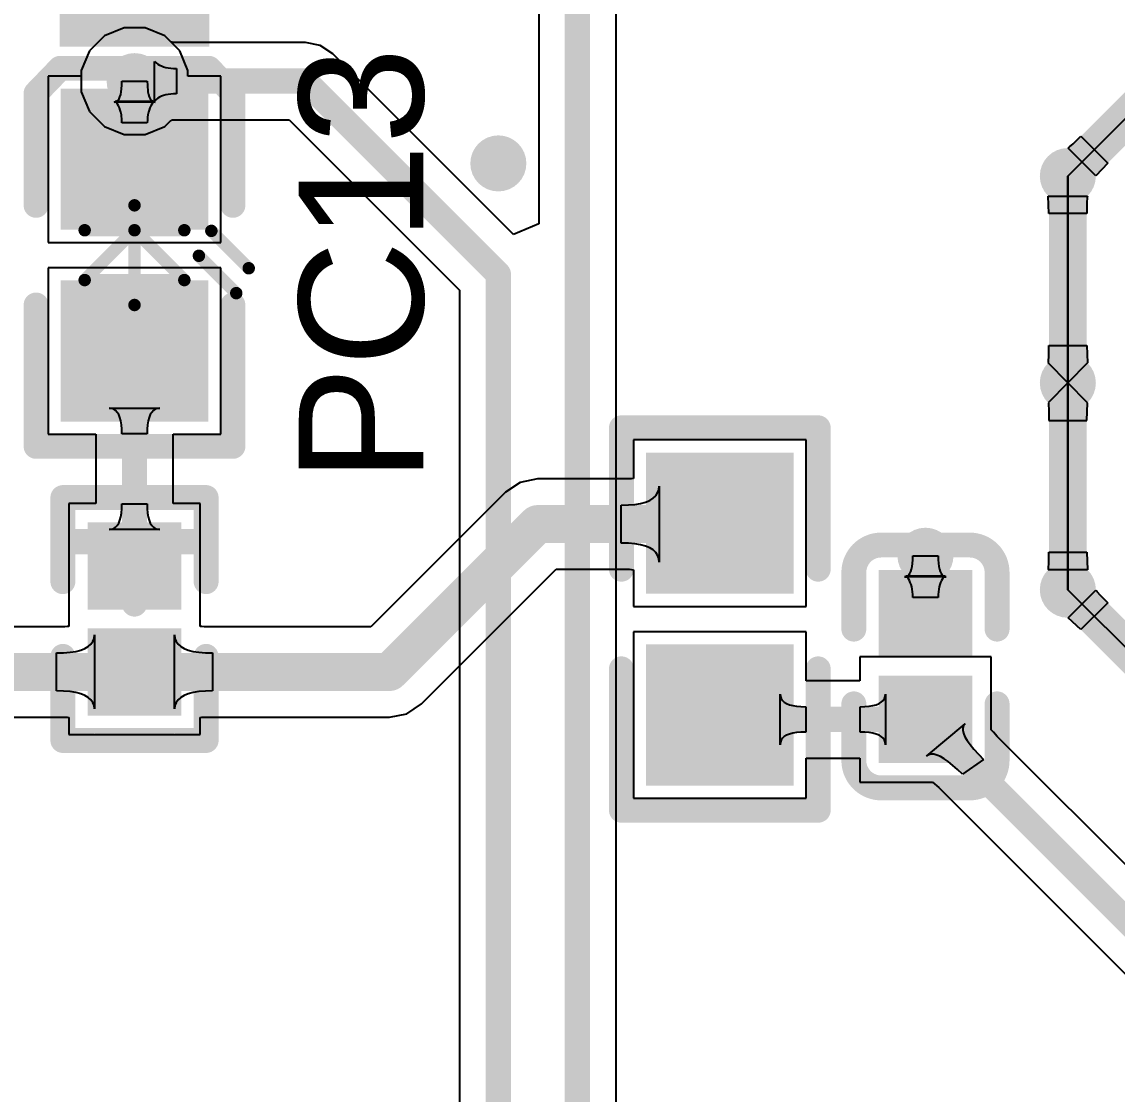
# Model space of a CAD drawing. Header units: millimetres. Extents: x -27 to 79, y -14 to 66.
# Drawn here: x 28 to 36.79, y 29.28 to 37.89 of the extents above; entities that cross this region are included whole.
import ezdxf

# ---------------------------------------------------------------- set-up
doc = ezdxf.new("R2010")
doc.units = ezdxf.units.MM
for name, color, linetype in [('BottomLayer', 5, 'Continuous'), ('Mechanical13', 56, 'Continuous'), ('Mechanical15', 56, 'Continuous'), ('TopLayer', 1, 'Continuous'), ('TopOverlay', 2, 'Continuous'), ('TopPaste', 8, 'Continuous'), ('TopSolder', 216, 'Continuous'), ('ViaHoleLayer', 16, 'Continuous')]:
    doc.layers.add(name, color=color, linetype=linetype)
doc.styles.add('Arial', font='arial.ttf', dxfattribs={"height": 0.2})

msp = doc.modelspace()

# ---------------------------------------------------------------- hatches: boundary and pattern name
at = {"layer": 'BottomLayer'}
h = msp.add_hatch(color=5, dxfattribs=at)
edge = h.paths.add_edge_path()
edge.add_arc((28.90465136, 37.4126506), 0.22499828, 0, 360)
h = msp.add_hatch(color=5, dxfattribs=at)
edge = h.paths.add_edge_path()
edge.add_arc((31.8246506, 36.7522506), 0.22499828, 0, 360)
h = msp.add_hatch(color=5, dxfattribs=at)
edge = h.paths.add_edge_path()
edge.add_arc((36.39665059999999, 36.6506506), 0.22499828, 0, 360)
h = msp.add_hatch(color=5, dxfattribs=at)
edge = h.paths.add_edge_path()
edge.add_arc((36.39665059999999, 34.99014846), 0.22499828, 0, 360)
h = msp.add_hatch(color=5, dxfattribs=at)
edge = h.paths.add_edge_path()
edge.add_arc((35.2536506, 33.6026506), 0.22499828, 0, 360)
h = msp.add_hatch(color=5, dxfattribs=at)
edge = h.paths.add_edge_path()
edge.add_arc((36.39665059999999, 33.32964631999999), 0.22499828, 0, 360)
at = {"layer": 'TopLayer'}
h = msp.add_hatch(color=1, dxfattribs=at)
edge = h.paths.add_edge_path()
edge.add_arc((28.90465136, 37.4126506), 0.22499828, 0, 360)
for points in [[(28.41365031, 36.32064871999999), (28.41365031, 37.2506494), (29.39365089, 37.2506494), (29.39365089, 36.32064871999999)], [(28.41365031, 34.78064672), (28.41365031, 35.7106474), (29.39365089, 35.7106474), (29.39365089, 34.78064672)], [(34.09265088999999, 34.3296494), (34.09265088999999, 33.39964871999999), (33.11265031, 33.39964871999999), (33.11265031, 34.3296494)], [(29.22865376, 33.81964788), (29.22865376, 33.21964908), (28.57865252, 33.21964908), (28.57865252, 33.81964788)], [(35.57865375999999, 33.43864788), (35.57865375999999, 32.83864908), (34.92865252, 32.83864908), (34.92865252, 33.43864788)], [(29.22865376, 32.96964704), (29.22865376, 32.36964824), (28.57865252, 32.36964824), (28.57865252, 32.96964704)], [(34.09265088999999, 32.7896474), (34.09265088999999, 31.85964672), (33.11265031, 31.85964672), (33.11265031, 32.7896474)], [(35.57865375999999, 32.58864704), (35.57865375999999, 31.98864824), (34.92865252, 31.98864824), (34.92865252, 32.58864704)]]:
    msp.add_hatch(color=1, dxfattribs=at).paths.add_polyline_path(points)
h = msp.add_hatch(color=1, dxfattribs=at)
edge = h.paths.add_edge_path()
edge.add_arc((31.8246506, 36.7522506), 0.22499828, 0, 360)
h = msp.add_hatch(color=1, dxfattribs=at)
edge = h.paths.add_edge_path()
edge.add_arc((36.39665059999999, 36.6506506), 0.22499828, 0, 360)
h = msp.add_hatch(color=1, dxfattribs=at)
edge = h.paths.add_edge_path()
edge.add_arc((36.39665059999999, 34.99014846), 0.22499828, 0, 360)
h = msp.add_hatch(color=1, dxfattribs=at)
edge = h.paths.add_edge_path()
edge.add_arc((35.2536506, 33.6026506), 0.22499828, 0, 360)
h = msp.add_hatch(color=1, dxfattribs=at)
edge = h.paths.add_edge_path()
edge.add_arc((36.39665059999999, 33.32964631999999), 0.22499828, 0, 360)
at = {"layer": 'TopOverlay'}
msp.add_hatch(color=2, dxfattribs=at).paths.add_polyline_path([(28.30366196, 37.99065046), (28.30366196, 37.69065105999999), (29.50365956, 37.69065105999999), (29.50365956, 37.99065046)])
at = {"layer": 'TopPaste'}
for points in [[(28.41365031, 36.32064871999999), (28.41365031, 37.2506494), (29.39365089, 37.2506494), (29.39365089, 36.32064871999999)], [(28.41365031, 34.78064672), (28.41365031, 35.7106474), (29.39365089, 35.7106474), (29.39365089, 34.78064672)], [(34.09265088999999, 34.3296494), (34.09265088999999, 33.39964871999999), (33.11265031, 33.39964871999999), (33.11265031, 34.3296494)], [(29.22865376, 33.81964788), (29.22865376, 33.21964908), (28.57865252, 33.21964908), (28.57865252, 33.81964788)], [(35.57865375999999, 33.43864788), (35.57865375999999, 32.83864908), (34.92865252, 32.83864908), (34.92865252, 33.43864788)], [(29.22865376, 32.96964704), (29.22865376, 32.36964824), (28.57865252, 32.36964824), (28.57865252, 32.96964704)], [(34.09265088999999, 32.7896474), (34.09265088999999, 31.85964672), (33.11265031, 31.85964672), (33.11265031, 32.7896474)], [(35.57865375999999, 32.58864704), (35.57865375999999, 31.98864824), (34.92865252, 31.98864824), (34.92865252, 32.58864704)]]:
    msp.add_hatch(color=8, dxfattribs=at).paths.add_polyline_path(points)
at = {"layer": 'TopSolder'}
for points in [[(28.31205031, 36.21904872), (28.31205031, 37.3522494), (29.49525089, 37.3522494), (29.49525089, 36.21904872)], [(28.31205031, 34.67904672), (28.31205031, 35.8122474), (29.49525089, 35.8122474), (29.49525089, 34.67904672)], [(34.19425089, 34.4312494), (34.19425089, 33.29804872), (33.01105031, 33.29804872), (33.01105031, 34.4312494)], [(29.27945376, 33.87044788), (29.27945376, 33.16884907999999), (28.52785252, 33.16884907999999), (28.52785252, 33.87044788)], [(35.62945376, 33.48944788), (35.62945376, 32.78784908), (34.87785252, 32.78784908), (34.87785252, 33.48944788)], [(29.27945376, 33.02044704), (29.27945376, 32.31884824), (28.52785252, 32.31884824), (28.52785252, 33.02044704)], [(34.19425089, 32.8912474), (34.19425089, 31.75804672), (33.01105031, 31.75804672), (33.01105031, 32.8912474)], [(35.62945376, 32.63944704), (35.62945376, 31.93784824), (34.87785252, 31.93784824), (34.87785252, 32.63944704)]]:
    msp.add_hatch(color=216, dxfattribs=at).paths.add_polyline_path(points)
at = {"layer": 'ViaHoleLayer'}
h = msp.add_hatch(color=16, dxfattribs=at)
edge = h.paths.add_edge_path()
edge.add_arc((28.90465136, 37.4126506), 0.0999998, 0, 360)
h = msp.add_hatch(color=16, dxfattribs=at)
edge = h.paths.add_edge_path()
edge.add_arc((31.8246506, 36.7522506), 0.0999998, 0, 360)
h = msp.add_hatch(color=16, dxfattribs=at)
edge = h.paths.add_edge_path()
edge.add_arc((36.39665059999999, 36.6506506), 0.0999998, 0, 360)
h = msp.add_hatch(color=16, dxfattribs=at)
edge = h.paths.add_edge_path()
edge.add_arc((36.39665059999999, 34.99014846), 0.0999998, 0, 360)
h = msp.add_hatch(color=16, dxfattribs=at)
edge = h.paths.add_edge_path()
edge.add_arc((35.2536506, 33.6026506), 0.0999998, 0, 360)
h = msp.add_hatch(color=16, dxfattribs=at)
edge = h.paths.add_edge_path()
edge.add_arc((36.39665059999999, 33.32964631999999), 0.0999998, 0, 360)

# ---------------------------------------------------------------- linework, layer by layer
at = {"layer": 'BottomLayer'}
for p, q in [((32.77042214, 28.33711122), (32.77042214, 43.5086506)), ((32.14887906, 43.33445232), (32.14887906, 36.26588886)), ((28.81947754, 37.84084888), (28.66209659999999, 37.77565978)), ((28.98982518, 37.84084888), (28.81947754, 37.84084888)), ((29.14720612, 37.77565978), (28.98982518, 37.84084888)), ((28.66209659999999, 37.77565978), (28.54164218, 37.65520536)), ((29.19166628, 37.73119962), (29.14720612, 37.77565978)), ((29.19896116, 37.72678002), (29.19166628, 37.73119962)), ((29.1996749, 37.72644728), (29.19896116, 37.72678002)), ((29.20043182, 37.72589102), (29.1996749, 37.72644728)), ((29.20162816, 37.72516711999999), (29.20043182, 37.72589102)), ((29.20277624, 37.72484708), (29.20162816, 37.72516711999999)), ((29.20840488, 37.72371678), (29.20277624, 37.72484708)), ((29.2105969, 37.72342214), (29.20840488, 37.72371678)), ((30.2752506, 37.72342214), (29.2105969, 37.72342214)), ((30.39417848, 37.69976712), (30.2752506, 37.72342214)), ((28.54164218, 37.65520536), (28.47645308, 37.49782441999999)), ((30.4949987, 37.6323987), (30.39417848, 37.69976712)), ((31.94567906, 36.18171834), (30.4949987, 37.6323987)), ((29.0653343, 37.25515028), (29.0653343, 37.57015092)), ((29.0653343, 37.57015092), (29.07694718, 37.55952864)), ((29.07694718, 37.55952864), (29.0898707, 37.55002649999999)), ((29.0898707, 37.55002649999999), (29.10410232, 37.54164195999999)), ((28.47645308, 37.49782441999999), (28.47645308, 37.32747678)), ((29.10410232, 37.54164195999999), (29.11964458, 37.53437502)), ((29.11964458, 37.53437502), (29.13649748, 37.52822568)), ((29.13649748, 37.52822568), (29.15465848, 37.52319394)), ((29.15465848, 37.52319394), (29.17413266, 37.51928234)), ((29.17413266, 37.51928234), (29.1949124, 37.5164858)), ((29.1949124, 37.5164858), (29.21700532, 37.5148094)), ((29.21700532, 37.5148094), (29.24040634, 37.5142506)), ((29.24040634, 37.5142506), (29.24040634, 37.31105059999999)), ((28.47645308, 37.32747678), (28.54164218, 37.17009583999999)), ((29.10410232, 37.28365924), (29.0898707, 37.2752747)), ((29.11964458, 37.29092617999999), (29.10410232, 37.28365924)), ((29.13649748, 37.29707552), (29.11964458, 37.29092617999999)), ((29.15465848, 37.30210726), (29.13649748, 37.29707552)), ((29.17413266, 37.30601886), (29.15465848, 37.30210726)), ((29.21700532, 37.3104918), (29.17413266, 37.30601886)), ((29.24040634, 37.31105059999999), (29.21700532, 37.3104918)), ((29.07694718, 37.26577255999999), (29.0653343, 37.25515028)), ((29.0898707, 37.2752747), (29.07694718, 37.26577255999999)), ((28.54164218, 37.17009583999999), (28.66209659999999, 37.04964142)), ((28.66209659999999, 37.04964142), (28.81947754, 36.98445232)), ((28.98982518, 36.98445232), (29.14720612, 37.04964142)), ((29.14720612, 37.04964142), (29.19166374, 37.09409904)), ((29.19166374, 37.09409904), (29.1989891, 37.09853641999999)), ((29.1989891, 37.09853641999999), (29.1996749, 37.09885646)), ((29.1996749, 37.09885646), (29.20040388, 37.0993924)), ((29.20040388, 37.0993924), (29.2016307, 37.10013662)), ((29.2016307, 37.10013662), (29.20278132, 37.10045412)), ((29.20278132, 37.10045412), (29.20534926, 37.10096974)), ((29.20534926, 37.10096974), (29.21406146, 37.10187905999999)), ((29.21406146, 37.10187905999999), (30.14652594, 37.10187905999999)), ((30.14652594, 37.10187905999999), (31.51387906, 35.73452594)), ((28.81947754, 36.98445232), (28.98982518, 36.98445232)), ((32.14887906, 36.26588886), (31.94567906, 36.18171834)), ((31.51387906, 35.73452594), (31.51387906, 28.2686506))]:
    msp.add_line(p, q, dxfattribs=at)
at = {"layer": 'BottomLayer', "const_width": 0.2032}
for points in [[(32.4596506, 28.20838656), (32.4596506, 43.5086506)], [(28.90465136, 37.4126506), (30.2752506, 37.4126506)], [(30.2752506, 37.4126506), (31.8246506, 35.8632506)], [(31.8246506, 28.2686506), (31.8246506, 35.8632506)]]:
    msp.add_lwpolyline(points, dxfattribs=at)
at = {"layer": 'BottomLayer', "const_width": 0.1016}
for points in [[(28.85385136, 37.4126506, 1), (28.95545136, 37.4126506, 1)], [(30.2244506, 37.4126506, 1), (30.3260506, 37.4126506, 1)], [(30.2244506, 37.4126506, 1), (30.3260506, 37.4126506, 1)], [(31.7738506, 35.8632506, 1), (31.8754506, 35.8632506, 1)], [(31.7738506, 35.8632506, 1), (31.8754506, 35.8632506, 1)]]:
    msp.add_lwpolyline(points, format="xyb", close=True, dxfattribs=at)
at = {"layer": 'Mechanical13', "const_width": 0.0999998}
for points in [[(28.9036506, 35.61564885999999), (28.9036506, 36.41564726)], [(28.5036514, 35.81564846), (28.9036506, 36.21564765999999)], [(28.5036514, 36.21564765999999), (29.3036498, 36.21564765999999)], [(28.9036506, 36.21564765999999), (29.3036498, 35.81564846)], [(29.52065216, 36.21064894), (29.8206541, 35.91064954)], [(29.42065236, 36.01064933999999), (29.72065176, 35.71064994)], [(28.5036514, 35.81564846), (29.3036498, 35.81564846)]]:
    msp.add_lwpolyline(points, dxfattribs=at)
at = {"layer": 'Mechanical13', "const_width": 0.0499999}
for points in [[(28.87865192, 36.41564726, 1), (28.92864928, 36.41564726, 1)], [(28.47865272, 36.21564765999999, 1), (28.52865007999999, 36.21564765999999, 1)], [(28.87865192, 36.21564765999999, 1), (28.92864928, 36.21564765999999, 1)], [(28.87865192, 36.21564765999999, 1), (28.92864928, 36.21564765999999, 1)], [(29.27865112, 36.21564765999999, 1), (29.32864847999999, 36.21564765999999, 1)], [(29.49565347999999, 36.21064894, 1), (29.54565084, 36.21064894, 1)], [(29.39565368, 36.01064933999999, 1), (29.44565104, 36.01064933999999, 1)], [(29.79565542, 35.91064954, 1), (29.84565278, 35.91064954, 1)], [(28.47865272, 35.81564846, 1), (28.52865007999999, 35.81564846, 1)], [(28.47865272, 35.81564846, 1), (28.52865007999999, 35.81564846, 1)], [(29.27865112, 35.81564846, 1), (29.32864847999999, 35.81564846, 1)], [(29.27865112, 35.81564846, 1), (29.32864847999999, 35.81564846, 1)], [(29.69565308, 35.71064994, 1), (29.74565044, 35.71064994, 1)], [(28.87865192, 35.61564885999999, 1), (28.92864928, 35.61564885999999, 1)]]:
    msp.add_lwpolyline(points, format="xyb", close=True, dxfattribs=at)
at = {"layer": 'Mechanical15', "const_width": 0.2032}
for points in [[(28.9036506, 33.21565112), (28.9036506, 34.21565166)], [(28.4036516, 33.71565011999999), (29.4036496, 33.71565011999999)]]:
    msp.add_lwpolyline(points, dxfattribs=at)
at = {"layer": 'Mechanical15', "const_width": 0.1016}
for points in [[(28.8528506, 34.21565166, 1), (28.9544506, 34.21565166, 1)], [(28.3528516, 33.71565011999999, 1), (28.4544516, 33.71565011999999, 1)], [(29.3528496, 33.71565011999999, 1), (29.4544496, 33.71565011999999, 1)], [(28.8528506, 33.21565112, 1), (28.9544506, 33.21565112, 1)]]:
    msp.add_lwpolyline(points, format="xyb", close=True, dxfattribs=at)
at = {"layer": 'TopLayer'}
for p, q in [((28.81947754, 37.84084888), (28.66209659999999, 37.77565978)), ((28.98982518, 37.84084888), (28.81947754, 37.84084888)), ((29.14720612, 37.77565978), (28.98982518, 37.84084888)), ((28.66209659999999, 37.77565978), (28.54164218, 37.65520536)), ((29.26766054, 37.65520536), (29.14720612, 37.77565978)), ((28.54164218, 37.65520536), (28.47645308, 37.49782441999999)), ((29.33284964, 37.49782441999999), (29.26766054, 37.65520536)), ((28.47645308, 37.49782441999999), (28.47645308, 37.4538494)), ((29.33284964, 37.4538494), (29.33284964, 37.49782441999999)), ((36.39665059999999, 36.6506506), (37.2856506, 37.53965059999999)), ((37.2856506, 37.53965059999999), (36.39665059999999, 36.6506506)), ((28.47645308, 37.4538494), (28.21045158, 37.4538494)), ((28.21045158, 37.4538494), (28.21045158, 36.11744872)), ((28.8005139, 37.3521351), (28.80241636, 37.38071264)), ((28.80241636, 37.38071264), (28.80305136, 37.4126506)), ((28.80305136, 37.4126506), (29.00625136, 37.4126506)), ((29.00625136, 37.4126506), (29.00688636, 37.38071264)), ((29.00688636, 37.38071264), (29.01196128, 37.32692051999999)), ((29.59684962, 37.4538494), (29.33284964, 37.4538494)), ((29.59684962, 36.11744872), (29.59684962, 37.4538494)), ((28.78020914, 37.27144946), (28.78718906, 37.2865777)), ((28.78718906, 37.2865777), (28.79289898, 37.30506889999999)), ((28.79289898, 37.30506889999999), (28.79734144, 37.32692051999999)), ((28.79734144, 37.32692051999999), (28.8005139, 37.3521351)), ((29.01196128, 37.32692051999999), (29.01640374, 37.30506889999999)), ((29.01640374, 37.30506889999999), (29.02211366, 37.2865777)), ((29.02211366, 37.2865777), (29.02909358, 37.27144946)), ((28.73960216, 37.2445534), (28.751657, 37.24623488)), ((29.06970056, 37.2445534), (28.73960216, 37.2445534)), ((28.75777332, 37.24035478), (28.74715104, 37.25196766)), ((28.74715104, 37.25196766), (29.06215168, 37.25196766)), ((28.751657, 37.24623488), (28.76244438, 37.25127678)), ((28.76727546, 37.22743126), (28.75777332, 37.24035478)), ((28.76244438, 37.25127678), (28.77196176, 37.25968164)), ((28.77566, 37.21319964), (28.76727546, 37.22743126)), ((28.77196176, 37.25968164), (28.78020914, 37.27144946)), ((28.78292694, 37.19765738), (28.77566, 37.21319964)), ((28.78907628, 37.18080448), (28.78292694, 37.19765738)), ((29.02637578, 37.19765738), (29.02022643999999, 37.18080448)), ((29.03364272, 37.21319964), (29.02637578, 37.19765738)), ((29.02909358, 37.27144946), (29.03734096, 37.25968164)), ((29.04202726, 37.22743126), (29.03364272, 37.21319964)), ((29.03734096, 37.25968164), (29.04685834, 37.25127678)), ((29.0515294, 37.24035478), (29.04202726, 37.22743126)), ((29.04685834, 37.25127678), (29.05764572, 37.24623488)), ((29.06215168, 37.25196766), (29.0515294, 37.24035478)), ((29.05764572, 37.24623488), (29.06970056, 37.2445534)), ((28.79410802, 37.16264348), (28.78907628, 37.18080448)), ((28.79801962, 37.1431693), (28.79410802, 37.16264348)), ((28.80249256, 37.10029664), (28.79801962, 37.1431693)), ((29.00848656, 37.12238955999999), (29.00681016, 37.10029664)), ((29.0112831, 37.1431693), (29.00848656, 37.12238955999999)), ((29.0151947, 37.16264348), (29.0112831, 37.1431693)), ((29.02022643999999, 37.18080448), (29.0151947, 37.16264348)), ((28.80305136, 37.07689562), (28.80249256, 37.10029664)), ((29.00625136, 37.07689562), (28.80305136, 37.07689562)), ((29.00681016, 37.10029664), (29.00625136, 37.07689562)), ((36.43922608, 36.90990585999999), (36.50139258, 36.97091666)), ((36.50139258, 36.97091666), (36.71691666, 36.75539258)), ((36.39890104, 36.87563872), (36.4012099, 36.87657852)), ((36.62163872, 36.65290104), (36.39890104, 36.87563872)), ((36.4012099, 36.87657852), (36.4052866, 36.87942839999999)), ((36.4052866, 36.87942839999999), (36.41112352, 36.88418327999999)), ((36.41112352, 36.88418327999999), (36.43922608, 36.90990585999999)), ((36.71691666, 36.75539258), (36.62163872, 36.65290104)), ((36.39665059999999, 33.32964631999999), (36.39665059999999, 36.6506506)), ((36.39665059999999, 36.6506506), (36.39665059999999, 33.32964631999999)), ((36.24425059999999, 36.35012542), (36.23915028, 36.48996766)), ((36.23915028, 36.48996766), (36.55415092, 36.48996766)), ((36.55415092, 36.48996766), (36.55318064, 36.4876715)), ((36.54986594, 36.43722456), (36.54905059999999, 36.35012542)), ((36.55154996, 36.47528392), (36.54986594, 36.43722456)), ((36.55231449999999, 36.48277438), (36.55154996, 36.47528392)), ((36.55318064, 36.4876715), (36.55231449999999, 36.48277438)), ((36.54905059999999, 36.35012542), (36.24425059999999, 36.35012542)), ((28.21045158, 36.11744872), (29.59684962, 36.11744872)), ((29.59684962, 35.9138474), (28.21045158, 35.9138474)), ((28.21045158, 35.9138474), (28.21045158, 34.57744672)), ((29.59684962, 34.57744672), (29.59684962, 35.9138474)), ((36.24343526, 35.2035745), (36.24425059999999, 35.29067363999999)), ((36.24343526, 35.2035745), (36.24425059999999, 35.29067363999999)), ((36.24343526, 35.2035745), (36.24425059999999, 35.29067363999999)), ((36.24343526, 35.2035745), (36.24425059999999, 35.29067363999999)), ((36.24343526, 35.2035745), (36.24425059999999, 35.29067363999999)), ((36.24343526, 35.2035745), (36.24425059999999, 35.29067363999999)), ((36.24343526, 35.2035745), (36.24425059999999, 35.29067363999999)), ((36.24343526, 35.2035745), (36.24425059999999, 35.29067363999999)), ((36.24343526, 35.2035745), (36.24425059999999, 35.29067363999999)), ((36.24425059999999, 35.29067363999999), (36.54905059999999, 35.29067363999999)), ((36.24425059999999, 35.29067363999999), (36.54905059999999, 35.29067363999999)), ((36.24425059999999, 35.29067363999999), (36.54905059999999, 35.29067363999999)), ((36.24425059999999, 35.29067363999999), (36.54905059999999, 35.29067363999999)), ((36.24425059999999, 35.29067363999999), (36.54905059999999, 35.29067363999999)), ((36.24425059999999, 35.29067363999999), (36.54905059999999, 35.29067363999999)), ((36.24425059999999, 35.29067363999999), (36.54905059999999, 35.29067363999999)), ((36.24425059999999, 35.29067363999999), (36.54905059999999, 35.29067363999999)), ((36.24425059999999, 35.29067363999999), (36.54905059999999, 35.29067363999999)), ((36.54905059999999, 35.29067363999999), (36.55415092, 35.15083139999999)), ((36.54905059999999, 35.29067363999999), (36.55415092, 35.15083139999999)), ((36.54905059999999, 35.29067363999999), (36.55415092, 35.15083139999999)), ((36.54905059999999, 35.29067363999999), (36.55415092, 35.15083139999999)), ((36.54905059999999, 35.29067363999999), (36.55415092, 35.15083139999999)), ((36.54905059999999, 35.29067363999999), (36.55415092, 35.15083139999999)), ((36.54905059999999, 35.29067363999999), (36.55415092, 35.15083139999999)), ((36.54905059999999, 35.29067363999999), (36.55415092, 35.15083139999999)), ((36.54905059999999, 35.29067363999999), (36.55415092, 35.15083139999999)), ((36.24175124, 35.16551514), (36.24343526, 35.2035745)), ((36.24175124, 35.16551514), (36.24343526, 35.2035745)), ((36.24175124, 35.16551514), (36.24343526, 35.2035745)), ((36.24175124, 35.16551514), (36.24343526, 35.2035745)), ((36.24175124, 35.16551514), (36.24343526, 35.2035745)), ((36.24175124, 35.16551514), (36.24343526, 35.2035745)), ((36.24175124, 35.16551514), (36.24343526, 35.2035745)), ((36.24175124, 35.16551514), (36.24343526, 35.2035745)), ((36.24175124, 35.16551514), (36.24343526, 35.2035745)), ((36.23915028, 35.15083139999999), (36.24012056, 35.15312755999999)), ((36.23915028, 35.15083139999999), (36.24012056, 35.15312755999999)), ((36.23915028, 35.15083139999999), (36.24012056, 35.15312755999999)), ((36.23915028, 35.15083139999999), (36.24012056, 35.15312755999999)), ((36.23915028, 35.15083139999999), (36.24012056, 35.15312755999999)), ((36.23915028, 35.15083139999999), (36.24012056, 35.15312755999999)), ((36.23915028, 35.15083139999999), (36.24012056, 35.15312755999999)), ((36.23915028, 35.15083139999999), (36.24012056, 35.15312755999999)), ((36.23915028, 35.15083139999999), (36.24012056, 35.15312755999999)), ((36.55415092, 35.15083139999999), (36.23915028, 34.82946552)), ((36.55415092, 34.82946552), (36.23915028, 35.15083139999999)), ((36.55415092, 35.15083139999999), (36.23915028, 34.82946552)), ((36.55415092, 34.82946552), (36.23915028, 35.15083139999999)), ((36.55415092, 35.15083139999999), (36.23915028, 34.82946552)), ((36.55415092, 34.82946552), (36.23915028, 35.15083139999999)), ((36.55415092, 35.15083139999999), (36.23915028, 34.82946552)), ((36.55415092, 34.82946552), (36.23915028, 35.15083139999999)), ((36.55415092, 35.15083139999999), (36.23915028, 34.82946552)), ((36.55415092, 34.82946552), (36.23915028, 35.15083139999999)), ((36.55415092, 35.15083139999999), (36.23915028, 34.82946552)), ((36.55415092, 34.82946552), (36.23915028, 35.15083139999999)), ((36.55415092, 35.15083139999999), (36.23915028, 34.82946552)), ((36.55415092, 34.82946552), (36.23915028, 35.15083139999999)), ((36.55415092, 35.15083139999999), (36.23915028, 34.82946552)), ((36.55415092, 34.82946552), (36.23915028, 35.15083139999999)), ((36.55415092, 35.15083139999999), (36.23915028, 34.82946552)), ((36.55415092, 34.82946552), (36.23915028, 35.15083139999999)), ((36.24012056, 35.15312755999999), (36.2409867, 35.15802468)), ((36.24012056, 35.15312755999999), (36.2409867, 35.15802468)), ((36.24012056, 35.15312755999999), (36.2409867, 35.15802468)), ((36.24012056, 35.15312755999999), (36.2409867, 35.15802468)), ((36.24012056, 35.15312755999999), (36.2409867, 35.15802468)), ((36.24012056, 35.15312755999999), (36.2409867, 35.15802468)), ((36.24012056, 35.15312755999999), (36.2409867, 35.15802468)), ((36.24012056, 35.15312755999999), (36.2409867, 35.15802468)), ((36.24012056, 35.15312755999999), (36.2409867, 35.15802468)), ((36.2409867, 35.15802468), (36.24175124, 35.16551514)), ((36.2409867, 35.15802468), (36.24175124, 35.16551514)), ((36.2409867, 35.15802468), (36.24175124, 35.16551514)), ((36.2409867, 35.15802468), (36.24175124, 35.16551514)), ((36.2409867, 35.15802468), (36.24175124, 35.16551514)), ((36.2409867, 35.15802468), (36.24175124, 35.16551514)), ((36.2409867, 35.15802468), (36.24175124, 35.16551514)), ((36.2409867, 35.15802468), (36.24175124, 35.16551514)), ((36.2409867, 35.15802468), (36.24175124, 35.16551514)), ((36.23915028, 34.82946552), (36.24012056, 34.82716936)), ((36.23915028, 34.82946552), (36.24012056, 34.82716936)), ((36.23915028, 34.82946552), (36.24012056, 34.82716936)), ((36.23915028, 34.82946552), (36.24012056, 34.82716936)), ((36.23915028, 34.82946552), (36.24012056, 34.82716936)), ((36.23915028, 34.82946552), (36.24012056, 34.82716936)), ((36.23915028, 34.82946552), (36.24012056, 34.82716936)), ((36.23915028, 34.82946552), (36.24012056, 34.82716936)), ((36.23915028, 34.82946552), (36.24012056, 34.82716936)), ((36.24012056, 34.82716936), (36.2409867, 34.82227224)), ((36.24012056, 34.82716936), (36.2409867, 34.82227224)), ((36.24012056, 34.82716936), (36.2409867, 34.82227224)), ((36.24012056, 34.82716936), (36.2409867, 34.82227224)), ((36.24012056, 34.82716936), (36.2409867, 34.82227224)), ((36.24012056, 34.82716936), (36.2409867, 34.82227224)), ((36.24012056, 34.82716936), (36.2409867, 34.82227224)), ((36.24012056, 34.82716936), (36.2409867, 34.82227224)), ((36.24012056, 34.82716936), (36.2409867, 34.82227224)), ((36.2409867, 34.82227224), (36.24175124, 34.81478178)), ((36.2409867, 34.82227224), (36.24175124, 34.81478178)), ((36.2409867, 34.82227224), (36.24175124, 34.81478178)), ((36.2409867, 34.82227224), (36.24175124, 34.81478178)), ((36.2409867, 34.82227224), (36.24175124, 34.81478178)), ((36.2409867, 34.82227224), (36.24175124, 34.81478178)), ((36.2409867, 34.82227224), (36.24175124, 34.81478178)), ((36.2409867, 34.82227224), (36.24175124, 34.81478178)), ((36.2409867, 34.82227224), (36.24175124, 34.81478178)), ((36.54905059999999, 34.68962328), (36.55415092, 34.82946552)), ((36.54905059999999, 34.68962328), (36.55415092, 34.82946552)), ((36.54905059999999, 34.68962328), (36.55415092, 34.82946552)), ((36.54905059999999, 34.68962328), (36.55415092, 34.82946552)), ((36.54905059999999, 34.68962328), (36.55415092, 34.82946552)), ((36.54905059999999, 34.68962328), (36.55415092, 34.82946552)), ((36.54905059999999, 34.68962328), (36.55415092, 34.82946552)), ((36.54905059999999, 34.68962328), (36.55415092, 34.82946552)), ((36.54905059999999, 34.68962328), (36.55415092, 34.82946552)), ((28.71975459999999, 34.78468023999999), (28.7004506, 34.78674272)), ((28.7004506, 34.78674272), (29.1068506, 34.78674272)), ((28.7370266, 34.7784928), (28.71975459999999, 34.78468023999999)), ((28.7522666, 34.7681804), (28.7370266, 34.7784928)), ((28.7654746, 34.75374304), (28.7522666, 34.7681804)), ((28.7766506, 34.73518072), (28.7654746, 34.75374304)), ((28.7857946, 34.71249344), (28.7766506, 34.73518072)), ((29.0306506, 34.73518072), (29.0215066, 34.71249344)), ((29.0418266, 34.75374304), (29.0306506, 34.73518072)), ((29.0550346, 34.7681804), (29.0418266, 34.75374304)), ((29.0702746, 34.7784928), (29.0550346, 34.7681804)), ((29.0875466, 34.78468023999999), (29.0702746, 34.7784928)), ((29.1068506, 34.78674272), (29.0875466, 34.78468023999999)), ((36.24175124, 34.81478178), (36.24343526, 34.77672242)), ((36.24175124, 34.81478178), (36.24343526, 34.77672242)), ((36.24175124, 34.81478178), (36.24343526, 34.77672242)), ((36.24175124, 34.81478178), (36.24343526, 34.77672242)), ((36.24175124, 34.81478178), (36.24343526, 34.77672242)), ((36.24175124, 34.81478178), (36.24343526, 34.77672242)), ((36.24175124, 34.81478178), (36.24343526, 34.77672242)), ((36.24175124, 34.81478178), (36.24343526, 34.77672242)), ((36.24175124, 34.81478178), (36.24343526, 34.77672242)), ((36.24343526, 34.77672242), (36.24425059999999, 34.68962328)), ((36.24343526, 34.77672242), (36.24425059999999, 34.68962328)), ((36.24343526, 34.77672242), (36.24425059999999, 34.68962328)), ((36.24343526, 34.77672242), (36.24425059999999, 34.68962328)), ((36.24343526, 34.77672242), (36.24425059999999, 34.68962328)), ((36.24343526, 34.77672242), (36.24425059999999, 34.68962328)), ((36.24343526, 34.77672242), (36.24425059999999, 34.68962328)), ((36.24343526, 34.77672242), (36.24425059999999, 34.68962328)), ((36.24343526, 34.77672242), (36.24425059999999, 34.68962328)), ((28.79290659999999, 34.6856812), (28.7857946, 34.71249344)), ((28.7979866, 34.654744), (28.79290659999999, 34.6856812)), ((28.8010346, 34.61968184), (28.7979866, 34.654744)), ((29.0093146, 34.654744), (29.0062666, 34.61968184)), ((29.0143946, 34.6856812), (29.0093146, 34.654744)), ((29.0215066, 34.71249344), (29.0143946, 34.6856812)), ((36.24425059999999, 34.68962328), (36.54905059999999, 34.68962328)), ((36.24425059999999, 34.68962328), (36.54905059999999, 34.68962328)), ((36.24425059999999, 34.68962328), (36.54905059999999, 34.68962328)), ((36.24425059999999, 34.68962328), (36.54905059999999, 34.68962328)), ((36.24425059999999, 34.68962328), (36.54905059999999, 34.68962328)), ((36.24425059999999, 34.68962328), (36.54905059999999, 34.68962328)), ((36.24425059999999, 34.68962328), (36.54905059999999, 34.68962328)), ((36.24425059999999, 34.68962328), (36.54905059999999, 34.68962328)), ((36.24425059999999, 34.68962328), (36.54905059999999, 34.68962328)), ((28.21045158, 34.57744672), (28.59287906, 34.57744672)), ((28.59287906, 34.57744672), (28.59287906, 34.02284788)), ((28.8020506, 34.58049472), (28.8010346, 34.61968184)), ((29.0052506, 34.58049472), (28.8020506, 34.58049472)), ((29.0062666, 34.61968184), (29.0052506, 34.58049472)), ((29.21442214, 34.02284788), (29.21442214, 34.57744672)), ((29.21442214, 34.57744672), (29.59684962, 34.57744672)), ((34.29584962, 34.5328494), (32.90945158, 34.5328494)), ((32.90945158, 34.5328494), (32.90945158, 34.22332246)), ((34.29584962, 33.19644872), (34.29584962, 34.5328494)), ((32.13815264, 34.21922036), (31.99940514, 34.19161818)), ((32.13816534, 34.21921782), (32.13815264, 34.21922036)), ((32.87627918, 34.21921782), (32.13816534, 34.21921782)), ((32.89444526, 34.22082055999999), (32.87627918, 34.21921782)), ((32.90945158, 34.22332246), (32.89444526, 34.22082055999999)), ((31.99940514, 34.19161818), (31.88177774, 34.1130255)), ((33.10350758, 34.1065866), (33.11265158, 34.13249459999999)), ((33.11265158, 34.13249459999999), (33.11569958, 34.1614506)), ((33.11569958, 34.1614506), (33.11569958, 33.5518506)), ((31.88177774, 34.1130255), (30.80096709999999, 33.03221486)), ((32.96634758, 34.0227666), (33.00597158, 34.0334346)), ((33.00597158, 34.0334346), (33.03949958, 34.04715059999999)), ((33.03949958, 34.04715059999999), (33.06693157999999, 34.0639146)), ((33.06693157999999, 34.0639146), (33.08826757999999, 34.0837266)), ((33.08826757999999, 34.0837266), (33.10350758, 34.1065866)), ((28.59287906, 34.02284788), (28.37545252, 34.02284788)), ((28.37545252, 34.02284788), (28.37545252, 33.03581404)), ((28.79290659999999, 33.9146134), (28.7979866, 33.9455506)), ((28.7979866, 33.9455506), (28.8010346, 33.98061276)), ((28.8010346, 33.98061276), (28.8020506, 34.01979988)), ((28.8020506, 34.01979988), (29.0052506, 34.01979988)), ((29.0052506, 34.01979988), (29.0062666, 33.98061276)), ((29.0062666, 33.98061276), (29.0093146, 33.9455506)), ((29.0093146, 33.9455506), (29.0143946, 33.9146134)), ((29.43185376, 34.02284788), (29.21442214, 34.02284788)), ((29.43185376, 33.03581404), (29.43185376, 34.02284788)), ((32.81089958, 34.0090506), (32.86881158, 34.0105746)), ((32.81089958, 33.7042506), (32.81089958, 34.0090506)), ((32.86881158, 34.0105746), (32.92062757999999, 34.01514659999999)), ((32.92062757999999, 34.01514659999999), (32.96634758, 34.0227666)), ((28.7654746, 33.84655155999999), (28.7766506, 33.86511388)), ((28.7766506, 33.86511388), (28.7857946, 33.88780116)), ((28.7857946, 33.88780116), (28.79290659999999, 33.9146134)), ((29.0143946, 33.9146134), (29.0215066, 33.88780116)), ((29.0215066, 33.88780116), (29.0306506, 33.86511388)), ((29.0306506, 33.86511388), (29.0418266, 33.84655155999999)), ((28.7004506, 33.81355188), (28.71975459999999, 33.81561436)), ((29.1068506, 33.81355188), (28.7004506, 33.81355188)), ((28.71975459999999, 33.81561436), (28.7370266, 33.8218018)), ((28.7370266, 33.8218018), (28.7522666, 33.8321142)), ((28.7522666, 33.8321142), (28.7654746, 33.84655155999999)), ((29.0418266, 33.84655155999999), (29.0550346, 33.8321142)), ((29.0550346, 33.8321142), (29.0702746, 33.8218018)), ((29.0702746, 33.8218018), (29.0875466, 33.81561436)), ((29.0875466, 33.81561436), (29.1068506, 33.81355188)), ((32.86881158, 33.7027266), (32.81089958, 33.7042506)), ((32.92062757999999, 33.6981546), (32.86881158, 33.7027266)), ((32.96634758, 33.6905346), (32.92062757999999, 33.6981546)), ((33.00597158, 33.6798666), (32.96634758, 33.6905346)), ((33.03949958, 33.6661506), (33.00597158, 33.6798666)), ((33.06693157999999, 33.6493866), (33.03949958, 33.6661506)), ((33.08826757999999, 33.6295746), (33.06693157999999, 33.6493866)), ((33.10350758, 33.6067146), (33.08826757999999, 33.6295746)), ((33.11265158, 33.5808066), (33.10350758, 33.6067146)), ((35.15139528, 33.57033164), (35.1520506, 33.6026506)), ((35.1520506, 33.6026506), (35.3552506, 33.6026506)), ((35.3552506, 33.6026506), (35.35590592, 33.57033164)), ((36.24343526, 33.54307236), (36.24425059999999, 33.6301715)), ((36.24425059999999, 33.6301715), (36.54905059999999, 33.6301715)), ((36.54905059999999, 33.6301715), (36.55415092, 33.49032926)), ((33.11569958, 33.5518506), (33.11265158, 33.5808066)), ((35.14157818, 33.4937862), (35.14616034, 33.51589944)), ((35.14616034, 33.51589944), (35.14943186, 33.54141628)), ((35.14943186, 33.54141628), (35.15139528, 33.57033164)), ((35.35590592, 33.57033164), (35.36114086, 33.51589944)), ((35.36114086, 33.51589944), (35.36572302, 33.4937862)), ((36.2409867, 33.49752254), (36.24175124, 33.505013)), ((36.24175124, 33.505013), (36.24343526, 33.54307236)), ((31.20752458, 32.41327274), (32.28833522, 33.49408338)), ((32.28833522, 33.49408338), (32.87627918, 33.49408338)), ((32.87627918, 33.49408338), (32.89445034, 33.49248064)), ((32.89445034, 33.49248064), (32.90945158, 33.48997874)), ((32.90945158, 33.48997874), (32.90945158, 33.19644872)), ((35.08659988, 33.43255188), (35.09903572, 33.43425368)), ((35.42070132, 33.43255188), (35.08659988, 33.43255188)), ((35.10677256, 33.43035477999999), (35.09615028, 33.44196766)), ((35.09615028, 33.44196766), (35.41115092, 33.44196766)), ((35.09903572, 33.43425368), (35.11016092, 33.43935654)), ((35.1162747, 33.41743125999999), (35.10677256, 33.43035477999999)), ((35.11016092, 33.43935654), (35.11998056, 33.44786046)), ((35.12465924, 33.40319964), (35.1162747, 33.41743125999999)), ((35.11998056, 33.44786046), (35.12848956, 33.45976798)), ((35.12848956, 33.45976798), (35.13568792, 33.47507656)), ((35.13568792, 33.47507656), (35.14157818, 33.4937862)), ((35.36572302, 33.4937862), (35.37161328, 33.47507656)), ((35.37161328, 33.47507656), (35.37881164, 33.45976798)), ((35.37881164, 33.45976798), (35.38732064, 33.44786046)), ((35.3910265, 33.41743125999999), (35.38264195999999, 33.40319964)), ((35.38732064, 33.44786046), (35.39714028, 33.43935654)), ((35.40052864, 33.43035477999999), (35.3910265, 33.41743125999999)), ((35.39714028, 33.43935654), (35.40826548, 33.43425368)), ((35.41115092, 33.44196766), (35.40052864, 33.43035477999999)), ((35.40826548, 33.43425368), (35.42070132, 33.43255188)), ((36.23915028, 33.49032926), (36.24012056, 33.49262542)), ((36.55415092, 33.49032926), (36.23915028, 33.49032926)), ((36.24012056, 33.49262542), (36.2409867, 33.49752254)), ((35.13192617999999, 33.38765738), (35.12465924, 33.40319964)), ((35.13807552, 33.37080448), (35.13192617999999, 33.38765738)), ((35.14310726, 33.35264348), (35.13807552, 33.37080448)), ((35.14701886, 33.33316929999999), (35.14310726, 33.35264348)), ((35.1514918, 33.29029664), (35.14701886, 33.33316929999999)), ((35.36028234, 33.33316929999999), (35.35748579999999, 33.31238956)), ((35.36419394, 33.35264348), (35.36028234, 33.33316929999999)), ((35.36922568, 33.37080448), (35.36419394, 33.35264348)), ((35.37537501999999, 33.38765738), (35.36922568, 33.37080448)), ((35.38264195999999, 33.40319964), (35.37537501999999, 33.38765738)), ((37.77024703999999, 31.95604988), (36.39665059999999, 33.32964631999999)), ((36.39665059999999, 33.32964631999999), (37.77024703999999, 31.95604988)), ((36.39890104, 33.1046582), (36.62163872, 33.32739588)), ((36.62163872, 33.32739588), (36.62257852, 33.32508702)), ((36.62257852, 33.32508702), (36.6254284, 33.32101032)), ((35.1520506, 33.26689562), (35.1514918, 33.29029664)), ((35.3552506, 33.26689562), (35.1520506, 33.26689562)), ((35.3558094, 33.29029664), (35.3552506, 33.26689562)), ((35.35748579999999, 33.31238956), (35.3558094, 33.29029664)), ((36.6254284, 33.32101032), (36.63018328, 33.3151734)), ((36.63018328, 33.3151734), (36.65590586, 33.28707084)), ((36.65590586, 33.28707084), (36.71691666, 33.22490433999999)), ((32.90945158, 33.19644872), (34.29584962, 33.19644872)), ((36.71691666, 33.22490433999999), (36.50139258, 33.00938026)), ((36.50139258, 33.00938026), (36.39890104, 33.1046582)), ((28.3445839, 33.03221486), (27.85916196, 33.03221486)), ((28.36178986, 33.03365504), (28.3445839, 33.03221486)), ((28.37545252, 33.03581404), (28.36178986, 33.03365504)), ((29.4455215, 33.03365504), (29.43185376, 33.03581404)), ((29.46272238, 33.03221486), (29.4455215, 33.03365504)), ((30.80096709999999, 33.03221486), (29.46272238, 33.03221486)), ((34.29584962, 32.9928474), (32.90945158, 32.9928474)), ((32.90945158, 32.9928474), (32.90945158, 31.65644672)), ((34.29584962, 32.59941918), (34.29584962, 32.9928474)), ((28.53293252, 32.87408715999999), (28.55426852, 32.89287808)), ((28.55426852, 32.89287808), (28.56950852, 32.91455952)), ((28.56950852, 32.91455952), (28.57865252, 32.93913402)), ((28.57865252, 32.93913402), (28.58170051999999, 32.96659904)), ((28.58170051999999, 32.96659904), (28.58170051999999, 32.37269624)), ((29.22560576, 32.37269624), (29.22560576, 32.96659904)), ((29.22560576, 32.96659904), (29.22865376, 32.93913402)), ((29.22865376, 32.93913402), (29.23779776, 32.91455952)), ((29.23779776, 32.91455952), (29.25303776, 32.89287808)), ((29.25303776, 32.89287808), (29.27437376, 32.87408715999999)), ((28.27690051999999, 32.82204764), (28.33481252, 32.8234929)), ((28.27690051999999, 32.51724764), (28.27690051999999, 32.82204764)), ((28.33481252, 32.8234929), (28.38662852, 32.82782868)), ((28.38662852, 32.82782868), (28.43234852, 32.83505752)), ((28.43234852, 32.83505752), (28.47197252, 32.84517688)), ((28.47197252, 32.84517688), (28.50550052, 32.85818676)), ((28.50550052, 32.85818676), (28.53293252, 32.87408715999999)), ((29.27437376, 32.87408715999999), (29.30180576, 32.85818676)), ((29.30180576, 32.85818676), (29.33533376, 32.84517688)), ((29.33533376, 32.84517688), (29.37495776, 32.83505752)), ((29.37495776, 32.83505752), (29.42067776, 32.82782868)), ((29.42067776, 32.82782868), (29.47249376, 32.8234929)), ((29.47249376, 32.8234929), (29.53040576, 32.82204764)), ((29.53040576, 32.82204764), (29.53040576, 32.51724764)), ((35.78185376, 32.79184704), (34.72545252, 32.79184704)), ((34.72545252, 32.79184704), (34.72545252, 32.59941918)), ((35.78185376, 32.20616368), (35.78185376, 32.79184704)), ((34.72545252, 32.59941918), (34.29584962, 32.59941918)), ((28.33481252, 32.51580238), (28.27690051999999, 32.51724764)), ((28.38662852, 32.5114666), (28.33481252, 32.51580238)), ((28.43234852, 32.50423776), (28.38662852, 32.5114666)), ((28.47197252, 32.4941184), (28.43234852, 32.50423776)), ((28.50550052, 32.48110852), (28.47197252, 32.4941184)), ((28.53293252, 32.46520812), (28.50550052, 32.48110852)), ((28.55426852, 32.4464172), (28.53293252, 32.46520812)), ((28.56950852, 32.42473576), (28.55426852, 32.4464172)), ((29.25303776, 32.4464172), (29.23779776, 32.42473576)), ((29.27437376, 32.46520812), (29.25303776, 32.4464172)), ((29.30180576, 32.48110852), (29.27437376, 32.46520812)), ((29.33533376, 32.4941184), (29.30180576, 32.48110852)), ((29.37495776, 32.50423776), (29.33533376, 32.4941184)), ((29.42067776, 32.5114666), (29.37495776, 32.50423776)), ((29.47249376, 32.51580238), (29.42067776, 32.5114666)), ((29.53040576, 32.51724764), (29.47249376, 32.51580238)), ((34.08655362, 32.08544764), (34.08655362, 32.49184764)), ((34.08655362, 32.49184764), (34.0886161, 32.47254364)), ((34.0886161, 32.47254364), (34.09480354, 32.45527164)), ((34.09480354, 32.45527164), (34.10511594, 32.44003163999999)), ((34.91341252, 32.44003163999999), (34.92357252, 32.45527164)), ((34.92357252, 32.45527164), (34.92966852, 32.47254364)), ((34.92966852, 32.47254364), (34.93170051999999, 32.49184764)), ((34.93170051999999, 32.49184764), (34.93170051999999, 32.08544764)), ((28.57865252, 32.40016126), (28.56950852, 32.42473576)), ((28.58170051999999, 32.37269624), (28.57865252, 32.40016126)), ((29.22865376, 32.40016126), (29.22560576, 32.37269624)), ((29.23779776, 32.42473576), (29.22865376, 32.40016126)), ((31.08989718, 32.33468006), (31.20752458, 32.41327274)), ((34.10511594, 32.44003163999999), (34.1195533, 32.42682364)), ((34.1195533, 32.42682364), (34.13811561999999, 32.41564764)), ((34.13811561999999, 32.41564764), (34.1608029, 32.40650364)), ((34.1608029, 32.40650364), (34.18761514, 32.39939164)), ((34.18761514, 32.39939164), (34.21855234, 32.39431164)), ((34.21855234, 32.39431164), (34.2536145, 32.39126364)), ((34.2536145, 32.39126364), (34.29280162, 32.39024764)), ((34.29280162, 32.39024764), (34.29280162, 32.18704764)), ((34.72850052, 32.39024764), (34.76710852, 32.39126364)), ((34.72850052, 32.18704764), (34.72850052, 32.39024764)), ((34.76710852, 32.39126364), (34.80165252, 32.39431164)), ((34.80165252, 32.39431164), (34.83213251999999, 32.39939164)), ((34.83213251999999, 32.39939164), (34.85854852, 32.40650364)), ((34.85854852, 32.40650364), (34.88090052, 32.41564764)), ((34.88090052, 32.41564764), (34.89918852, 32.42682364)), ((34.89918852, 32.42682364), (34.91341252, 32.44003163999999)), ((26.66872238, 32.30708042), (28.3445839, 32.30708042)), ((28.3445839, 32.30708042), (28.36178478, 32.30564024)), ((28.36178478, 32.30564024), (28.37545252, 32.30348124)), ((28.37545252, 32.30348124), (28.37545252, 32.16644824)), ((29.43185376, 32.30348124), (29.44551642, 32.30564024)), ((29.43185376, 32.16644824), (29.43185376, 32.30348124)), ((29.44551642, 32.30564024), (29.46272238, 32.30708042)), ((29.46272238, 32.30708042), (30.95113698, 32.30708042)), ((30.95113698, 32.30708042), (30.95114968, 32.30707787999999)), ((30.95114968, 32.30707787999999), (31.08989718, 32.33468006)), ((34.21855234, 32.18298364), (34.18761514, 32.17790364)), ((34.2536145, 32.18603164), (34.21855234, 32.18298364)), ((34.29280162, 32.18704764), (34.2536145, 32.18603164)), ((34.76710852, 32.18603164), (34.72850052, 32.18704764)), ((34.80165252, 32.18298364), (34.76710852, 32.18603164)), ((34.83213251999999, 32.17790364), (34.80165252, 32.18298364)), ((35.26323656, 31.99474424), (35.57255776, 32.254063)), ((35.55394717999999, 32.2220463), (35.55363222, 32.20126402)), ((35.55363222, 32.20126402), (35.5593142, 32.17729911999999)), ((35.560254, 32.23964596), (35.55394717999999, 32.2220463)), ((35.57255776, 32.254063), (35.560254, 32.23964596)), ((35.79852631999999, 32.18553634), (35.78185376, 32.20616368)), ((35.82966926, 32.15212772), (35.79852631999999, 32.18553634)), ((28.37545252, 32.16644824), (28.57701422, 32.16644824)), ((28.57701422, 32.16644824), (28.58170051999999, 32.16551605999999)), ((28.58170051999999, 32.16551605999999), (28.58638682, 32.16644824)), ((28.58638682, 32.16644824), (29.22091946, 32.16644824)), ((29.22091946, 32.16644824), (29.22560576, 32.16551605999999)), ((29.22560576, 32.16551605999999), (29.23029206, 32.16644824)), ((29.23029206, 32.16644824), (29.43185376, 32.16644824)), ((34.0886161, 32.10475164), (34.08655362, 32.08544764)), ((34.09480354, 32.12202364), (34.0886161, 32.10475164)), ((34.10511594, 32.13726364), (34.09480354, 32.12202364)), ((34.1195533, 32.15047164), (34.10511594, 32.13726364)), ((34.13811561999999, 32.16164764), (34.1195533, 32.15047164)), ((34.1608029, 32.17079164), (34.13811561999999, 32.16164764)), ((34.18761514, 32.17790364), (34.1608029, 32.17079164)), ((34.85854852, 32.17079164), (34.83213251999999, 32.17790364)), ((34.88090052, 32.16164764), (34.85854852, 32.17079164)), ((34.89918852, 32.15047164), (34.88090052, 32.16164764)), ((34.91341252, 32.13726364), (34.89918852, 32.15047164)), ((34.92357252, 32.12202364), (34.91341252, 32.13726364)), ((34.92966852, 32.10475164), (34.92357252, 32.12202364)), ((34.93170051999999, 32.08544764), (34.92966852, 32.10475164)), ((35.5593142, 32.17729911999999), (35.57099058, 32.15015414)), ((35.57099058, 32.15015414), (35.58866136, 32.11982654)), ((35.58866136, 32.11982654), (35.61232654, 32.08631631999999)), ((38.81140066, 29.17039886), (35.82966926, 32.15212772)), ((35.27988118, 32.00482042), (35.26323656, 31.99474424)), ((35.29921057999999, 32.0093975), (35.27988118, 32.00482042)), ((35.32122984, 32.00847548), (35.29921057999999, 32.0093975)), ((35.34593642, 32.00205182), (35.32122984, 32.00847548)), ((35.61232654, 32.08631631999999), (35.64198612, 32.04962348)), ((35.64198612, 32.04962348), (35.71929102, 31.96669502)), ((34.29584962, 31.65644672), (34.29584962, 31.9778761)), ((34.29584962, 31.9778761), (34.72545252, 31.9778761)), ((34.72545252, 31.9778761), (34.72545252, 31.78544824)), ((35.37333031999999, 31.99012906), (35.34593642, 32.00205182)), ((35.403409, 31.97270466), (35.37333031999999, 31.99012906)), ((35.43617754, 31.94978116), (35.403409, 31.97270466)), ((35.50977404, 31.88743432), (35.43617754, 31.94978116)), ((35.71929102, 31.96669502), (35.55060453999999, 31.84801098)), ((35.55060453999999, 31.84801098), (35.50977404, 31.88743432)), ((34.72545252, 31.78544824), (35.30963982, 31.78544824)), ((35.30963982, 31.78544824), (35.36011978, 31.7426848)), ((35.36011978, 31.7426848), (38.28087848, 28.82192356)), ((32.90945158, 31.65644672), (34.29584962, 31.65644672))]:
    msp.add_line(p, q, dxfattribs=at)
for points, const_width in [([(36.39665059999999, 36.6506506), (37.2856506, 37.53965059999999)], 0.3048), ([(28.90465136, 36.78664982), (28.90465136, 37.4126506)], 0.2032), ([(28.9036506, 36.78564906), (28.90465136, 36.78664982)], 0.2032), ([(36.39665059999999, 33.32964631999999), (36.39665059999999, 36.6506506)], 0.3048), ([(28.9036506, 33.51965102), (28.9036506, 35.24564706)], 0.2032), ([(30.95114968, 32.66964764), (32.13815264, 33.8566506)], 0.3048), ([(32.13815264, 33.8566506), (33.59465214, 33.8566506)], 0.3048), ([(33.59465214, 33.8566506), (33.6026506, 33.86464906)], 0.3048), ([(35.2536506, 33.13865102), (35.2536506, 33.6026506)], 0.2032), ([(28.9036506, 33.51965102), (28.90365314, 33.51964847999999)], 0.2032), ([(36.39665059999999, 33.32964631999999), (37.62264764, 32.10364928)], 0.3048), ([(35.2536506, 33.13865102), (35.25365314, 33.13864848)], 0.2032), ([(27.50665314, 32.66964764), (28.90365314, 32.66964764)], 0.3048), ([(28.90365314, 32.66964764), (30.95114968, 32.66964764)], 0.3048), ([(33.6026506, 32.32464706), (33.63865002, 32.28864764)], 0.2032), ([(33.63865002, 32.28864764), (35.25365314, 32.28864764)], 0.2032), ([(35.25365314, 32.28864764), (35.27865436, 32.28864764)], 0.2032), ([(35.27865436, 32.28864764), (35.47705376, 32.09024823999999)], 0.2032), ([(35.47705376, 32.06524701999999), (35.47705376, 32.09024823999999)], 0.2032), ([(35.47705376, 32.06524701999999), (38.59165002, 28.95065076)], 0.2032)]:
    msp.add_lwpolyline(points, dxfattribs=dict(at, const_width=const_width))
for points, const_width in [([(28.85385136, 37.4126506, 1), (28.95545136, 37.4126506, 1)], 0.1016), ([(28.8528506, 36.78564906, 1), (28.9544506, 36.78564906, 1)], 0.1016), ([(28.85385136, 36.78664982, 1), (28.95545136, 36.78664982, 1)], 0.1016), ([(28.85385136, 36.78664982, 1), (28.95545136, 36.78664982, 1)], 0.1016), ([(36.3204506, 36.6506506, 1), (36.4728506, 36.6506506, 1)], 0.1524), ([(36.3204506, 36.6506506, 1), (36.4728506, 36.6506506, 1)], 0.1524), ([(28.8528506, 35.24564706, 1), (28.9544506, 35.24564706, 1)], 0.1016), ([(32.06195263999999, 33.8566506, 1), (32.21435263999999, 33.8566506, 1)], 0.1524), ([(32.06195263999999, 33.8566506, 1), (32.21435263999999, 33.8566506, 1)], 0.1524), ([(33.51845213999999, 33.8566506, 1), (33.67085214, 33.8566506, 1)], 0.1524), ([(33.51845213999999, 33.8566506, 1), (33.67085214, 33.8566506, 1)], 0.1524), ([(33.5264506, 33.86464906, 1), (33.6788506, 33.86464906, 1)], 0.1524), ([(35.2028506, 33.6026506, 1), (35.3044506, 33.6026506, 1)], 0.1016), ([(28.8528506, 33.51965102, 1), (28.9544506, 33.51965102, 1)], 0.1016), ([(28.8528506, 33.51965102, 1), (28.9544506, 33.51965102, 1)], 0.1016), ([(28.85285314, 33.51964847999999, 1), (28.95445314, 33.51964847999999, 1)], 0.1016), ([(36.3204506, 33.32964631999999, 1), (36.4728506, 33.32964631999999, 1)], 0.1524), ([(36.3204506, 33.32964631999999, 1), (36.4728506, 33.32964631999999, 1)], 0.1524), ([(35.2028506, 33.13865102, 1), (35.3044506, 33.13865102, 1)], 0.1016), ([(35.2028506, 33.13865102, 1), (35.3044506, 33.13865102, 1)], 0.1016), ([(35.20285314, 33.13864848, 1), (35.30445314, 33.13864848, 1)], 0.1016), ([(28.82745314, 32.66964764, 1), (28.97985314, 32.66964764, 1)], 0.1524), ([(28.82745314, 32.66964764, 1), (28.97985314, 32.66964764, 1)], 0.1524), ([(30.87494968, 32.66964764, 1), (31.02734968, 32.66964764, 1)], 0.1524), ([(30.87494968, 32.66964764, 1), (31.02734968, 32.66964764, 1)], 0.1524), ([(33.5518506, 32.32464706, 1), (33.6534506, 32.32464706, 1)], 0.1016), ([(33.58785002, 32.28864764, 1), (33.68945002, 32.28864764, 1)], 0.1016), ([(33.58785002, 32.28864764, 1), (33.68945002, 32.28864764, 1)], 0.1016), ([(35.20285314, 32.28864764, 1), (35.30445314, 32.28864764, 1)], 0.1016), ([(35.20285314, 32.28864764, 1), (35.30445314, 32.28864764, 1)], 0.1016), ([(35.22785435999999, 32.28864764, 1), (35.32945435999999, 32.28864764, 1)], 0.1016), ([(35.22785435999999, 32.28864764, 1), (35.32945435999999, 32.28864764, 1)], 0.1016), ([(35.42625375999999, 32.09024823999999, 1), (35.52785376, 32.09024823999999, 1)], 0.1016), ([(35.42625375999999, 32.09024823999999, 1), (35.52785376, 32.09024823999999, 1)], 0.1016), ([(35.42625375999999, 32.06524701999999, 1), (35.52785376, 32.06524701999999, 1)], 0.1016), ([(35.42625375999999, 32.06524701999999, 1), (35.52785376, 32.06524701999999, 1)], 0.1016)]:
    msp.add_lwpolyline(points, format="xyb", close=True, dxfattribs=dict(at, const_width=const_width))
at = {"layer": 'TopOverlay', "const_width": 0.1999996}
for points in [[(28.11364964, 37.31565054), (28.30665154, 37.51565014)], [(28.30665154, 37.51565014), (29.50064966, 37.51565014)], [(29.50064966, 37.51565014), (29.69365156, 37.31565054)], [(28.11364964, 36.4156498), (28.11364964, 37.31565054)], [(29.69365156, 36.4156498), (29.69365156, 37.31565054)], [(28.11364964, 34.48064986), (28.11364964, 35.61564885999999)], [(29.69365156, 34.48064986), (29.69365156, 35.61564885999999)], [(32.81264964, 34.6296488), (34.39265156, 34.6296488)], [(32.81264964, 33.4946498), (32.81264964, 34.6296488)], [(34.39265156, 33.4946498), (34.39265156, 34.6296488)], [(28.11364964, 34.48064986), (29.69365156, 34.48064986)], [(28.32865048, 33.39465), (28.32865048, 34.06964992)], [(28.32865048, 34.06964992), (29.47865072, 34.06964992)], [(29.47865072, 33.39465), (29.47865072, 34.06964992)], [(34.89865258, 33.68864483999999), (35.60865116, 33.68864483999999)], [(34.67865302, 33.01364492), (34.67865302, 33.46364656)], [(35.82865072, 33.01364745999999), (35.82865072, 33.4636491)], [(28.32865048, 32.11965128), (28.32865048, 32.7946512)], [(29.47865072, 32.11965128), (29.47865072, 32.7946512)], [(32.81264964, 31.55964986), (32.81264964, 32.69464885999999)], [(34.39265156, 31.55964986), (34.39265156, 32.69464885999999)], [(34.67865047999999, 31.96364702), (34.67865047999999, 32.41364866)], [(35.82864818, 31.96364956), (35.82864818, 32.4136512)], [(28.32865048, 32.11965128), (29.47865072, 32.11965128)], [(34.89865004, 31.73865128), (35.60864862, 31.73865128)], [(32.81264964, 31.55964986), (34.39265156, 31.55964986)]]:
    msp.add_lwpolyline(points, dxfattribs=at)
at = {"layer": 'TopOverlay', "const_width": 0.0999998}
for points in [[(28.25665164, 37.51565014, 1), (28.35665144, 37.51565014, 1)], [(28.25665164, 37.51565014, 1), (28.35665144, 37.51565014, 1)], [(29.45064976, 37.51565014, 1), (29.55064956, 37.51565014, 1)], [(29.45064976, 37.51565014, 1), (29.55064956, 37.51565014, 1)], [(28.06364974, 37.31565054, 1), (28.16364954, 37.31565054, 1)], [(28.06364974, 37.31565054, 1), (28.16364954, 37.31565054, 1)], [(29.64365166, 37.31565054, 1), (29.74365146, 37.31565054, 1)], [(29.64365166, 37.31565054, 1), (29.74365146, 37.31565054, 1)], [(28.06364974, 36.4156498, 1), (28.16364954, 36.4156498, 1)], [(29.64365166, 36.4156498, 1), (29.74365146, 36.4156498, 1)], [(28.06364974, 35.61564885999999, 1), (28.16364954, 35.61564885999999, 1)], [(29.64365166, 35.61564885999999, 1), (29.74365146, 35.61564885999999, 1)], [(32.76264974, 34.6296488, 1), (32.86264954, 34.6296488, 1)], [(32.76264974, 34.6296488, 1), (32.86264954, 34.6296488, 1)], [(34.34265166, 34.6296488, 1), (34.44265146, 34.6296488, 1)], [(34.34265166, 34.6296488, 1), (34.44265146, 34.6296488, 1)], [(28.06364974, 34.48064986, 1), (28.16364954, 34.48064986, 1)], [(28.06364974, 34.48064986, 1), (28.16364954, 34.48064986, 1)], [(29.64365166, 34.48064986, 1), (29.74365146, 34.48064986, 1)], [(29.64365166, 34.48064986, 1), (29.74365146, 34.48064986, 1)], [(28.27865058, 34.06964992, 1), (28.37865038, 34.06964992, 1)], [(28.27865058, 34.06964992, 1), (28.37865038, 34.06964992, 1)], [(29.42865082, 34.06964992, 1), (29.52865062, 34.06964992, 1)], [(29.42865082, 34.06964992, 1), (29.52865062, 34.06964992, 1)], [(34.84865268, 33.68864992, 1), (34.94865247999999, 33.68864992, 1)], [(34.84865268, 33.68864483999999, 1), (34.94865247999999, 33.68864483999999, 1)], [(35.55865126, 33.68864992, 1), (35.65865106, 33.68864992, 1)], [(35.55865126, 33.68864483999999, 1), (35.65865106, 33.68864483999999, 1)], [(32.76264974, 33.4946498, 1), (32.86264954, 33.4946498, 1)], [(34.34265166, 33.4946498, 1), (34.44265146, 33.4946498, 1)], [(34.62865312, 33.46865036, 1), (34.72865292, 33.46865036, 1)], [(34.62865312, 33.46364656, 1), (34.72865292, 33.46364656, 1)], [(35.77865082, 33.46865036, 1), (35.87865061999999, 33.46865036, 1)], [(35.77865082, 33.4636491, 1), (35.87865061999999, 33.4636491, 1)], [(28.27865058, 33.39465, 1), (28.37865038, 33.39465, 1)], [(29.42865082, 33.39465, 1), (29.52865062, 33.39465, 1)], [(34.62865312, 33.01364492, 1), (34.72865292, 33.01364492, 1)], [(35.77865082, 33.01364745999999, 1), (35.87865061999999, 33.01364745999999, 1)], [(28.27865058, 32.7946512, 1), (28.37865038, 32.7946512, 1)], [(29.42865082, 32.7946512, 1), (29.52865062, 32.7946512, 1)], [(32.76264974, 32.69464885999999, 1), (32.86264954, 32.69464885999999, 1)], [(34.34265166, 32.69464885999999, 1), (34.44265146, 32.69464885999999, 1)], [(34.62865058, 32.41364866, 1), (34.72865038, 32.41364866, 1)], [(35.77864828, 32.4136512, 1), (35.87864808, 32.4136512, 1)], [(28.27865058, 32.11965128, 1), (28.37865038, 32.11965128, 1)], [(28.27865058, 32.11965128, 1), (28.37865038, 32.11965128, 1)], [(29.42865082, 32.11965128, 1), (29.52865062, 32.11965128, 1)], [(29.42865082, 32.11965128, 1), (29.52865062, 32.11965128, 1)], [(34.62865058, 31.96364702, 1), (34.72865038, 31.96364702, 1)], [(34.62865058, 31.95865084, 1), (34.72865038, 31.95865084, 1)], [(35.77864828, 31.96364956, 1), (35.87864808, 31.96364956, 1)], [(35.77864828, 31.95865084, 1), (35.87864808, 31.95865084, 1)], [(34.84865014, 31.73865128, 1), (34.94864994, 31.73865128, 1)], [(34.84865014, 31.73865128, 1), (34.94864994, 31.73865128, 1)], [(35.55864871999999, 31.73865128, 1), (35.65864852, 31.73865128, 1)], [(35.55864871999999, 31.73865128, 1), (35.65864852, 31.73865128, 1)], [(32.76264974, 31.55964986, 1), (32.86264954, 31.55964986, 1)], [(32.76264974, 31.55964986, 1), (32.86264954, 31.55964986, 1)], [(34.34265166, 31.55964986, 1), (34.44265146, 31.55964986, 1)], [(34.34265166, 31.55964986, 1), (34.44265146, 31.55964986, 1)]]:
    msp.add_lwpolyline(points, format="xyb", close=True, dxfattribs=at)
at = {"layer": 'TopOverlay', "const_width": 0.1999996}
for points in [[(34.67865302, 33.46865036, -0.4142135623730951), (34.89865258, 33.68864992)], [(35.60865116, 33.68864992, -0.4142135623730951), (35.82865072, 33.46865036)], [(34.89865004, 31.73865128, -0.4142135623730951), (34.67865047999999, 31.95865084)], [(35.82864818, 31.95865084, -0.4142135623730951), (35.60864862, 31.73865128)]]:
    msp.add_lwpolyline(points, format="xyb", dxfattribs=at)

# ---------------------------------------------------------------- texts
at = {"layer": 'TopOverlay', "style": 'Arial'}
msp.add_text('PC13', height=1.00000054, rotation=90, dxfattribs=at).set_placement((31.22283316, 34.19001544))

doc.saveas('drawing.dxf')
